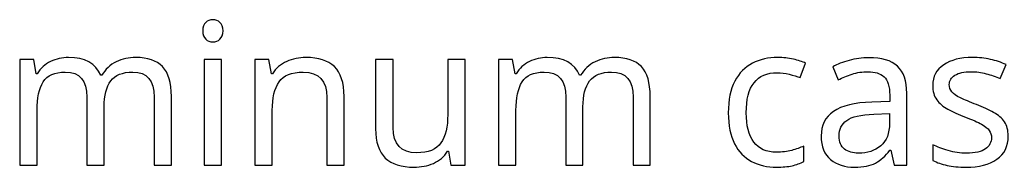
# Model space of a CAD drawing. Header units: inches. Extents: x -6.7 to 20.3, y -5.6 to 12.6.
# Drawn here: x -2.106 to -1.131, y 9.695 to 9.841 of the extents above; entities that cross this region are included whole.
import ezdxf

# ---------------------------------------------------------------- set-up
doc = ezdxf.new("R2010")
doc.units = ezdxf.units.IN
doc.header["$MEASUREMENT"] = 0
doc.layers.add('Layer 1', color=7, linetype='Continuous')

msp = doc.modelspace()

# ---------------------------------------------------------------- linework, layer by layer
at = {"layer": 'Layer 1', "color": 250}
for points, knots in [([(-1.91518, 9.8406), (-1.91259, 9.8406), (-1.91028, 9.83972), (-1.90828, 9.83797), (-1.90627, 9.83622), (-1.90526, 9.83347), (-1.90526, 9.82971), (-1.90526, 9.82608), (-1.90627, 9.82336), (-1.90828, 9.82154), (-1.91028, 9.81973), (-1.91259, 9.81882), (-1.91518, 9.81882), (-1.91803, 9.81882), (-1.92043, 9.81973), (-1.92237, 9.82154), (-1.92432, 9.82336), (-1.92529, 9.82608), (-1.92529, 9.82971), (-1.92529, 9.83347), (-1.92432, 9.83622), (-1.92237, 9.83797), (-1.92043, 9.83972), (-1.91803, 9.8406), (-1.91518, 9.8406)], [0, 0, 0, 0, 0.125, 0.125, 0.125, 0.25, 0.25, 0.25, 0.375, 0.375, 0.375, 0.5, 0.5, 0.5, 0.625, 0.625, 0.625, 0.75, 0.75, 0.75, 0.875, 0.875, 0.875, 1, 1, 1, 1]), ([(-1.9914, 9.80346), (-1.97961, 9.80346), (-1.97079, 9.80044), (-1.96496, 9.79442), (-1.95913, 9.78839), (-1.95621, 9.77863), (-1.95621, 9.76515), (-1.95621, 9.76515), (-1.95621, 9.69729), (-1.95621, 9.69729), (-1.95621, 9.69729), (-1.97313, 9.69729), (-1.97313, 9.69729), (-1.97313, 9.69729), (-1.97313, 9.76437), (-1.97313, 9.76437), (-1.97313, 9.78084), (-1.98019, 9.78907), (-1.99432, 9.78907), (-2.00443, 9.78907), (-2.01166, 9.78615), (-2.016, 9.78032), (-2.02034, 9.77448), (-2.02251, 9.766), (-2.02251, 9.75485), (-2.02251, 9.75485), (-2.02251, 9.69729), (-2.02251, 9.69729), (-2.02251, 9.69729), (-2.03943, 9.69729), (-2.03943, 9.69729), (-2.03943, 9.69729), (-2.03943, 9.76437), (-2.03943, 9.76437), (-2.03943, 9.78084), (-2.04656, 9.78907), (-2.06082, 9.78907), (-2.07132, 9.78907), (-2.07858, 9.78583), (-2.0826, 9.77935), (-2.08661, 9.77287), (-2.08863, 9.76353), (-2.08863, 9.75135), (-2.08863, 9.75135), (-2.08863, 9.69729), (-2.08863, 9.69729), (-2.08863, 9.69729), (-2.10574, 9.69729), (-2.10574, 9.69729), (-2.10574, 9.69729), (-2.10574, 9.80152), (-2.10574, 9.80152), (-2.10574, 9.80152), (-2.09193, 9.80152), (-2.09193, 9.80152), (-2.09193, 9.80152), (-2.0894, 9.78732), (-2.0894, 9.78732), (-2.0894, 9.78732), (-2.08843, 9.78732), (-2.08843, 9.78732), (-2.08519, 9.79276), (-2.08081, 9.79681), (-2.07531, 9.79947), (-2.0698, 9.80213), (-2.06393, 9.80346), (-2.05771, 9.80346), (-2.04137, 9.80346), (-2.03074, 9.79763), (-2.02582, 9.78596), (-2.02582, 9.78596), (-2.02485, 9.78596), (-2.02485, 9.78596), (-2.02135, 9.79192), (-2.01658, 9.79633), (-2.01056, 9.79918), (-2.00453, 9.80203), (-1.99814, 9.80346), (-1.9914, 9.80346)], [0, 0, 0, 0, 0.038462, 0.038462, 0.038462, 0.076923, 0.076923, 0.076923, 0.115385, 0.115385, 0.115385, 0.153846, 0.153846, 0.153846, 0.192308, 0.192308, 0.192308, 0.230769, 0.230769, 0.230769, 0.269231, 0.269231, 0.269231, 0.307692, 0.307692, 0.307692, 0.346154, 0.346154, 0.346154, 0.384615, 0.384615, 0.384615, 0.423077, 0.423077, 0.423077, 0.461538, 0.461538, 0.461538, 0.5, 0.5, 0.5, 0.538462, 0.538462, 0.538462, 0.576923, 0.576923, 0.576923, 0.615385, 0.615385, 0.615385, 0.653846, 0.653846, 0.653846, 0.692308, 0.692308, 0.692308, 0.730769, 0.730769, 0.730769, 0.769231, 0.769231, 0.769231, 0.807692, 0.807692, 0.807692, 0.846154, 0.846154, 0.846154, 0.884615, 0.884615, 0.884615, 0.923077, 0.923077, 0.923077, 0.961538, 0.961538, 0.961538, 1, 1, 1, 1]), ([(-1.90682, 9.80152), (-1.90682, 9.80152), (-1.90682, 9.69729), (-1.90682, 9.69729), (-1.90682, 9.69729), (-1.92393, 9.69729), (-1.92393, 9.69729), (-1.92393, 9.69729), (-1.92393, 9.80152), (-1.92393, 9.80152), (-1.92393, 9.80152), (-1.90682, 9.80152), (-1.90682, 9.80152)], [0, 0, 0, 0, 0.25, 0.25, 0.25, 0.5, 0.5, 0.5, 0.75, 0.75, 0.75, 1, 1, 1, 1]), ([(-1.8236, 9.80346), (-1.81115, 9.80346), (-1.80176, 9.80044), (-1.7954, 9.79442), (-1.78905, 9.78839), (-1.78587, 9.77863), (-1.78587, 9.76515), (-1.78587, 9.76515), (-1.78587, 9.69729), (-1.78587, 9.69729), (-1.78587, 9.69729), (-1.80279, 9.69729), (-1.80279, 9.69729), (-1.80279, 9.69729), (-1.80279, 9.76398), (-1.80279, 9.76398), (-1.80279, 9.78071), (-1.81057, 9.78907), (-1.82613, 9.78907), (-1.83766, 9.78907), (-1.84563, 9.78583), (-1.85004, 9.77935), (-1.85445, 9.77287), (-1.85665, 9.76353), (-1.85665, 9.75135), (-1.85665, 9.75135), (-1.85665, 9.69729), (-1.85665, 9.69729), (-1.85665, 9.69729), (-1.87376, 9.69729), (-1.87376, 9.69729), (-1.87376, 9.69729), (-1.87376, 9.80152), (-1.87376, 9.80152), (-1.87376, 9.80152), (-1.85996, 9.80152), (-1.85996, 9.80152), (-1.85996, 9.80152), (-1.85743, 9.78732), (-1.85743, 9.78732), (-1.85743, 9.78732), (-1.85646, 9.78732), (-1.85646, 9.78732), (-1.85309, 9.79276), (-1.84842, 9.79681), (-1.84246, 9.79947), (-1.8365, 9.80213), (-1.83021, 9.80346), (-1.8236, 9.80346)], [0, 0, 0, 0, 0.0625, 0.0625, 0.0625, 0.125, 0.125, 0.125, 0.1875, 0.1875, 0.1875, 0.25, 0.25, 0.25, 0.3125, 0.3125, 0.3125, 0.375, 0.375, 0.375, 0.4375, 0.4375, 0.4375, 0.5, 0.5, 0.5, 0.5625, 0.5625, 0.5625, 0.625, 0.625, 0.625, 0.6875, 0.6875, 0.6875, 0.75, 0.75, 0.75, 0.8125, 0.8125, 0.8125, 0.875, 0.875, 0.875, 0.9375, 0.9375, 0.9375, 1, 1, 1, 1]), ([(-1.66649, 9.80152), (-1.66649, 9.80152), (-1.66649, 9.69729), (-1.66649, 9.69729), (-1.66649, 9.69729), (-1.68049, 9.69729), (-1.68049, 9.69729), (-1.68049, 9.69729), (-1.68302, 9.7111), (-1.68302, 9.7111), (-1.68302, 9.7111), (-1.68379, 9.7111), (-1.68379, 9.7111), (-1.68716, 9.70565), (-1.69183, 9.70167), (-1.69779, 9.69914), (-1.70376, 9.69661), (-1.71011, 9.69535), (-1.71685, 9.69535), (-1.72942, 9.69535), (-1.73889, 9.69836), (-1.74524, 9.70439), (-1.75159, 9.71042), (-1.75476, 9.72004), (-1.75476, 9.73326), (-1.75476, 9.73326), (-1.75476, 9.80152), (-1.75476, 9.80152), (-1.75476, 9.80152), (-1.73746, 9.80152), (-1.73746, 9.80152), (-1.73746, 9.80152), (-1.73746, 9.73443), (-1.73746, 9.73443), (-1.73746, 9.71784), (-1.72975, 9.70954), (-1.71432, 9.70954), (-1.70278, 9.70954), (-1.69478, 9.71278), (-1.69031, 9.71926), (-1.68583, 9.72574), (-1.6836, 9.73508), (-1.6836, 9.74726), (-1.6836, 9.74726), (-1.6836, 9.80152), (-1.6836, 9.80152), (-1.6836, 9.80152), (-1.66649, 9.80152), (-1.66649, 9.80152)], [0, 0, 0, 0, 0.0625, 0.0625, 0.0625, 0.125, 0.125, 0.125, 0.1875, 0.1875, 0.1875, 0.25, 0.25, 0.25, 0.3125, 0.3125, 0.3125, 0.375, 0.375, 0.375, 0.4375, 0.4375, 0.4375, 0.5, 0.5, 0.5, 0.5625, 0.5625, 0.5625, 0.625, 0.625, 0.625, 0.6875, 0.6875, 0.6875, 0.75, 0.75, 0.75, 0.8125, 0.8125, 0.8125, 0.875, 0.875, 0.875, 0.9375, 0.9375, 0.9375, 1, 1, 1, 1]), ([(-1.5191, 9.80346), (-1.5073, 9.80346), (-1.49849, 9.80044), (-1.49265, 9.79442), (-1.48682, 9.78839), (-1.48391, 9.77863), (-1.48391, 9.76515), (-1.48391, 9.76515), (-1.48391, 9.69729), (-1.48391, 9.69729), (-1.48391, 9.69729), (-1.50082, 9.69729), (-1.50082, 9.69729), (-1.50082, 9.69729), (-1.50082, 9.76437), (-1.50082, 9.76437), (-1.50082, 9.78084), (-1.50789, 9.78907), (-1.52202, 9.78907), (-1.53213, 9.78907), (-1.53935, 9.78615), (-1.5437, 9.78032), (-1.54804, 9.77448), (-1.55021, 9.766), (-1.55021, 9.75485), (-1.55021, 9.75485), (-1.55021, 9.69729), (-1.55021, 9.69729), (-1.55021, 9.69729), (-1.56713, 9.69729), (-1.56713, 9.69729), (-1.56713, 9.69729), (-1.56713, 9.76437), (-1.56713, 9.76437), (-1.56713, 9.78084), (-1.57426, 9.78907), (-1.58852, 9.78907), (-1.59902, 9.78907), (-1.60628, 9.78583), (-1.6103, 9.77935), (-1.61431, 9.77287), (-1.61632, 9.76353), (-1.61632, 9.75135), (-1.61632, 9.75135), (-1.61632, 9.69729), (-1.61632, 9.69729), (-1.61632, 9.69729), (-1.63343, 9.69729), (-1.63343, 9.69729), (-1.63343, 9.69729), (-1.63343, 9.80152), (-1.63343, 9.80152), (-1.63343, 9.80152), (-1.61963, 9.80152), (-1.61963, 9.80152), (-1.61963, 9.80152), (-1.6171, 9.78732), (-1.6171, 9.78732), (-1.6171, 9.78732), (-1.61613, 9.78732), (-1.61613, 9.78732), (-1.61289, 9.79276), (-1.60851, 9.79681), (-1.603, 9.79947), (-1.59749, 9.80213), (-1.59163, 9.80346), (-1.58541, 9.80346), (-1.56907, 9.80346), (-1.55844, 9.79763), (-1.55352, 9.78596), (-1.55352, 9.78596), (-1.55254, 9.78596), (-1.55254, 9.78596), (-1.54904, 9.79192), (-1.54428, 9.79633), (-1.53825, 9.79918), (-1.53222, 9.80203), (-1.52584, 9.80346), (-1.5191, 9.80346)], [0, 0, 0, 0, 0.038462, 0.038462, 0.038462, 0.076923, 0.076923, 0.076923, 0.115385, 0.115385, 0.115385, 0.153846, 0.153846, 0.153846, 0.192308, 0.192308, 0.192308, 0.230769, 0.230769, 0.230769, 0.269231, 0.269231, 0.269231, 0.307692, 0.307692, 0.307692, 0.346154, 0.346154, 0.346154, 0.384615, 0.384615, 0.384615, 0.423077, 0.423077, 0.423077, 0.461538, 0.461538, 0.461538, 0.5, 0.5, 0.5, 0.538462, 0.538462, 0.538462, 0.576923, 0.576923, 0.576923, 0.615385, 0.615385, 0.615385, 0.653846, 0.653846, 0.653846, 0.692308, 0.692308, 0.692308, 0.730769, 0.730769, 0.730769, 0.769231, 0.769231, 0.769231, 0.807692, 0.807692, 0.807692, 0.846154, 0.846154, 0.846154, 0.884615, 0.884615, 0.884615, 0.923077, 0.923077, 0.923077, 0.961538, 0.961538, 0.961538, 1, 1, 1, 1]), ([(-1.35926, 9.69535), (-1.36847, 9.69535), (-1.37667, 9.69723), (-1.38386, 9.70098), (-1.39106, 9.70474), (-1.3967, 9.71058), (-1.40078, 9.71848), (-1.40486, 9.72639), (-1.40691, 9.7365), (-1.40691, 9.74882), (-1.40691, 9.76165), (-1.40476, 9.77209), (-1.40049, 9.78013), (-1.39621, 9.78816), (-1.39041, 9.79406), (-1.38308, 9.79782), (-1.37576, 9.80158), (-1.36743, 9.80346), (-1.3581, 9.80346), (-1.35278, 9.80346), (-1.34766, 9.80291), (-1.34274, 9.80181), (-1.33781, 9.8007), (-1.33379, 9.79937), (-1.33068, 9.79782), (-1.33068, 9.79782), (-1.33593, 9.78363), (-1.33593, 9.78363), (-1.33904, 9.78479), (-1.34267, 9.78589), (-1.34682, 9.78693), (-1.35097, 9.78797), (-1.35486, 9.78848), (-1.35849, 9.78848), (-1.37897, 9.78848), (-1.38921, 9.77533), (-1.38921, 9.74901), (-1.38921, 9.73644), (-1.38671, 9.72681), (-1.38172, 9.72014), (-1.37673, 9.71346), (-1.36931, 9.71013), (-1.35946, 9.71013), (-1.35376, 9.71013), (-1.34873, 9.71071), (-1.34439, 9.71187), (-1.34005, 9.71304), (-1.33606, 9.71447), (-1.33243, 9.71615), (-1.33243, 9.71615), (-1.33243, 9.70098), (-1.33243, 9.70098), (-1.33593, 9.69917), (-1.33979, 9.69778), (-1.344, 9.69681), (-1.34821, 9.69583), (-1.3533, 9.69535), (-1.35926, 9.69535)], [0, 0, 0, 0, 0.052632, 0.052632, 0.052632, 0.105263, 0.105263, 0.105263, 0.157895, 0.157895, 0.157895, 0.210526, 0.210526, 0.210526, 0.263158, 0.263158, 0.263158, 0.315789, 0.315789, 0.315789, 0.368421, 0.368421, 0.368421, 0.421053, 0.421053, 0.421053, 0.473684, 0.473684, 0.473684, 0.526316, 0.526316, 0.526316, 0.578947, 0.578947, 0.578947, 0.631579, 0.631579, 0.631579, 0.684211, 0.684211, 0.684211, 0.736842, 0.736842, 0.736842, 0.789474, 0.789474, 0.789474, 0.842105, 0.842105, 0.842105, 0.894737, 0.894737, 0.894737, 0.947368, 0.947368, 0.947368, 1, 1, 1, 1]), ([(-1.26826, 9.80326), (-1.25556, 9.80326), (-1.24616, 9.80048), (-1.24007, 9.7949), (-1.23398, 9.78933), (-1.23093, 9.78045), (-1.23093, 9.76826), (-1.23093, 9.76826), (-1.23093, 9.69729), (-1.23093, 9.69729), (-1.23093, 9.69729), (-1.24337, 9.69729), (-1.24337, 9.69729), (-1.24337, 9.69729), (-1.24668, 9.71207), (-1.24668, 9.71207), (-1.24668, 9.71207), (-1.24746, 9.71207), (-1.24746, 9.71207), (-1.252, 9.70637), (-1.25676, 9.70215), (-1.26175, 9.69943), (-1.26674, 9.69671), (-1.27364, 9.69535), (-1.28246, 9.69535), (-1.29192, 9.69535), (-1.29976, 9.69784), (-1.30598, 9.70283), (-1.31221, 9.70782), (-1.31532, 9.71563), (-1.31532, 9.72626), (-1.31532, 9.73663), (-1.31124, 9.74464), (-1.30307, 9.75028), (-1.2949, 9.75592), (-1.28233, 9.759), (-1.26535, 9.75951), (-1.26535, 9.75951), (-1.24765, 9.7601), (-1.24765, 9.7601), (-1.24765, 9.7601), (-1.24765, 9.76632), (-1.24765, 9.76632), (-1.24765, 9.775), (-1.24953, 9.78103), (-1.25329, 9.7844), (-1.25705, 9.78777), (-1.26237, 9.78946), (-1.26924, 9.78946), (-1.27468, 9.78946), (-1.27987, 9.78865), (-1.28479, 9.78703), (-1.28972, 9.78541), (-1.29432, 9.78356), (-1.2986, 9.78148), (-1.2986, 9.78148), (-1.30385, 9.79432), (-1.30385, 9.79432), (-1.29931, 9.79678), (-1.29393, 9.79889), (-1.28771, 9.80064), (-1.28148, 9.80239), (-1.275, 9.80326), (-1.26826, 9.80326)], [0, 0, 0, 0, 0.047619, 0.047619, 0.047619, 0.095238, 0.095238, 0.095238, 0.142857, 0.142857, 0.142857, 0.190476, 0.190476, 0.190476, 0.238095, 0.238095, 0.238095, 0.285714, 0.285714, 0.285714, 0.333333, 0.333333, 0.333333, 0.380952, 0.380952, 0.380952, 0.428571, 0.428571, 0.428571, 0.47619, 0.47619, 0.47619, 0.52381, 0.52381, 0.52381, 0.571429, 0.571429, 0.571429, 0.619048, 0.619048, 0.619048, 0.666667, 0.666667, 0.666667, 0.714286, 0.714286, 0.714286, 0.761905, 0.761905, 0.761905, 0.809524, 0.809524, 0.809524, 0.857143, 0.857143, 0.857143, 0.904762, 0.904762, 0.904762, 0.952381, 0.952381, 0.952381, 1, 1, 1, 1]), ([(-1.13079, 9.72607), (-1.13079, 9.71596), (-1.13455, 9.70831), (-1.14207, 9.70313), (-1.14959, 9.69794), (-1.1597, 9.69535), (-1.1724, 9.69535), (-1.17966, 9.69535), (-1.18592, 9.69593), (-1.19117, 9.6971), (-1.19642, 9.69826), (-1.20105, 9.69989), (-1.20507, 9.70196), (-1.20507, 9.70196), (-1.20507, 9.71751), (-1.20507, 9.71751), (-1.20092, 9.71544), (-1.1959, 9.71353), (-1.19, 9.71178), (-1.1841, 9.71003), (-1.17811, 9.70915), (-1.17202, 9.70915), (-1.16333, 9.70915), (-1.15704, 9.71055), (-1.15315, 9.71333), (-1.14926, 9.71612), (-1.14732, 9.71985), (-1.14732, 9.72451), (-1.14732, 9.72711), (-1.14803, 9.72944), (-1.14946, 9.73151), (-1.15089, 9.73359), (-1.15344, 9.73566), (-1.15714, 9.73774), (-1.16083, 9.73981), (-1.16612, 9.74214), (-1.17299, 9.74474), (-1.17973, 9.74733), (-1.1855, 9.74992), (-1.19029, 9.75251), (-1.19509, 9.75511), (-1.19878, 9.75822), (-1.20137, 9.76185), (-1.20397, 9.76548), (-1.20526, 9.77014), (-1.20526, 9.77585), (-1.20526, 9.78466), (-1.20167, 9.79147), (-1.19447, 9.79626), (-1.18728, 9.80106), (-1.17785, 9.80346), (-1.16618, 9.80346), (-1.15983, 9.80346), (-1.1539, 9.80284), (-1.14839, 9.80161), (-1.14288, 9.80038), (-1.13773, 9.79866), (-1.13293, 9.79646), (-1.13293, 9.79646), (-1.13876, 9.78285), (-1.13876, 9.78285), (-1.14317, 9.78466), (-1.14777, 9.78622), (-1.15257, 9.78751), (-1.15737, 9.78881), (-1.16229, 9.78946), (-1.16735, 9.78946), (-1.17435, 9.78946), (-1.1797, 9.78832), (-1.18339, 9.78606), (-1.18708, 9.78379), (-1.18893, 9.78071), (-1.18893, 9.77682), (-1.18893, 9.77397), (-1.18809, 9.77154), (-1.1864, 9.76953), (-1.18472, 9.76752), (-1.1819, 9.76557), (-1.17794, 9.76369), (-1.17399, 9.76181), (-1.16871, 9.75958), (-1.1621, 9.75698), (-1.15549, 9.75452), (-1.14985, 9.752), (-1.14518, 9.7494), (-1.14052, 9.74681), (-1.13695, 9.74367), (-1.13449, 9.73997), (-1.13202, 9.73628), (-1.13079, 9.73164), (-1.13079, 9.72607)], [0, 0, 0, 0, 0.033333, 0.033333, 0.033333, 0.066667, 0.066667, 0.066667, 0.1, 0.1, 0.1, 0.133333, 0.133333, 0.133333, 0.166667, 0.166667, 0.166667, 0.2, 0.2, 0.2, 0.233333, 0.233333, 0.233333, 0.266667, 0.266667, 0.266667, 0.3, 0.3, 0.3, 0.333333, 0.333333, 0.333333, 0.366667, 0.366667, 0.366667, 0.4, 0.4, 0.4, 0.433333, 0.433333, 0.433333, 0.466667, 0.466667, 0.466667, 0.5, 0.5, 0.5, 0.533333, 0.533333, 0.533333, 0.566667, 0.566667, 0.566667, 0.6, 0.6, 0.6, 0.633333, 0.633333, 0.633333, 0.666667, 0.666667, 0.666667, 0.7, 0.7, 0.7, 0.733333, 0.733333, 0.733333, 0.766667, 0.766667, 0.766667, 0.8, 0.8, 0.8, 0.833333, 0.833333, 0.833333, 0.866667, 0.866667, 0.866667, 0.9, 0.9, 0.9, 0.933333, 0.933333, 0.933333, 0.966667, 0.966667, 0.966667, 1, 1, 1, 1]), ([(-1.26321, 9.74765), (-1.27617, 9.74713), (-1.28515, 9.74506), (-1.29014, 9.74143), (-1.29513, 9.7378), (-1.29763, 9.73268), (-1.29763, 9.72607), (-1.29763, 9.72024), (-1.29584, 9.71596), (-1.29228, 9.71324), (-1.28871, 9.71051), (-1.28414, 9.70915), (-1.27857, 9.70915), (-1.26976, 9.70915), (-1.26243, 9.71158), (-1.2566, 9.71644), (-1.25076, 9.72131), (-1.24785, 9.72879), (-1.24785, 9.7389), (-1.24785, 9.7389), (-1.24785, 9.74824), (-1.24785, 9.74824), (-1.24785, 9.74824), (-1.26321, 9.74765), (-1.26321, 9.74765)], [0, 0, 0, 0, 0.125, 0.125, 0.125, 0.25, 0.25, 0.25, 0.375, 0.375, 0.375, 0.5, 0.5, 0.5, 0.625, 0.625, 0.625, 0.75, 0.75, 0.75, 0.875, 0.875, 0.875, 1, 1, 1, 1])]:
    msp.add_open_spline(points, degree=3, knots=knots, dxfattribs=at)

doc.saveas('drawing.dxf')
